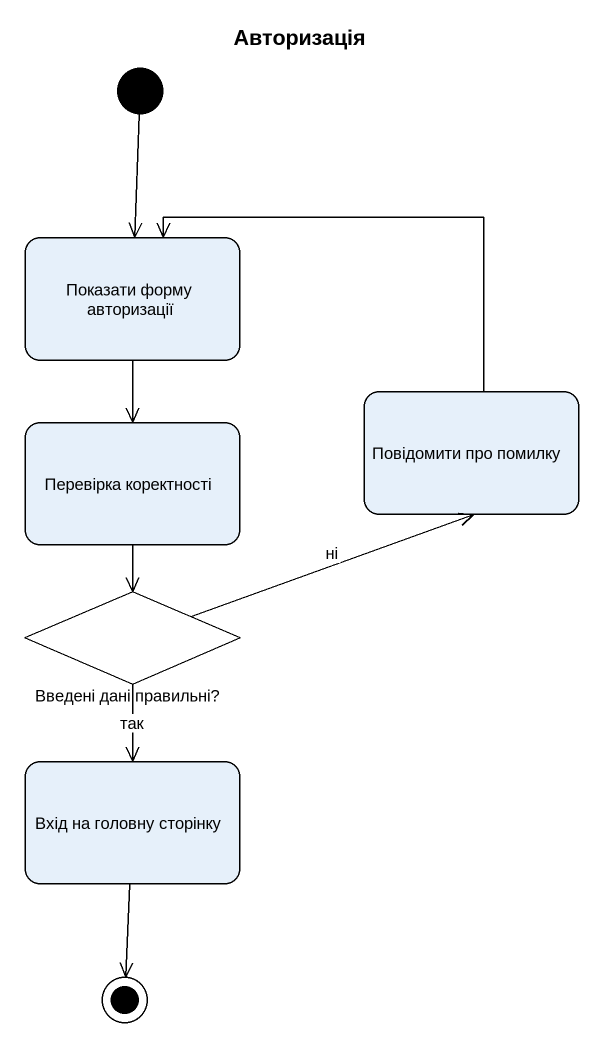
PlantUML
@startuml
title Авторизація
hide empty description
state "Показати форму авторизації" as Показати_форму_авторизації
state "Перевірка коректності" as Перевірка_коректності
state "Повідомити про помилку" as Повідомити_про_помилку
state "Введені дані правильні?" as Введені_дані_правильні <<choice>>
state "Вхід на головну сторінку" as Вхід_на_головну_сторінку
[*] --> Показати_форму_авторизації
Показати_форму_авторизації --> Перевірка_коректності
Перевірка_коректності --> Введені_дані_правильні
Повідомити_про_помилку -left-> Показати_форму_авторизації
Введені_дані_правильні -right-> Повідомити_про_помилку : ні
Введені_дані_правильні --> Вхід_на_головну_сторінку : так
Вхід_на_головну_сторінку --> [*]
@enduml
